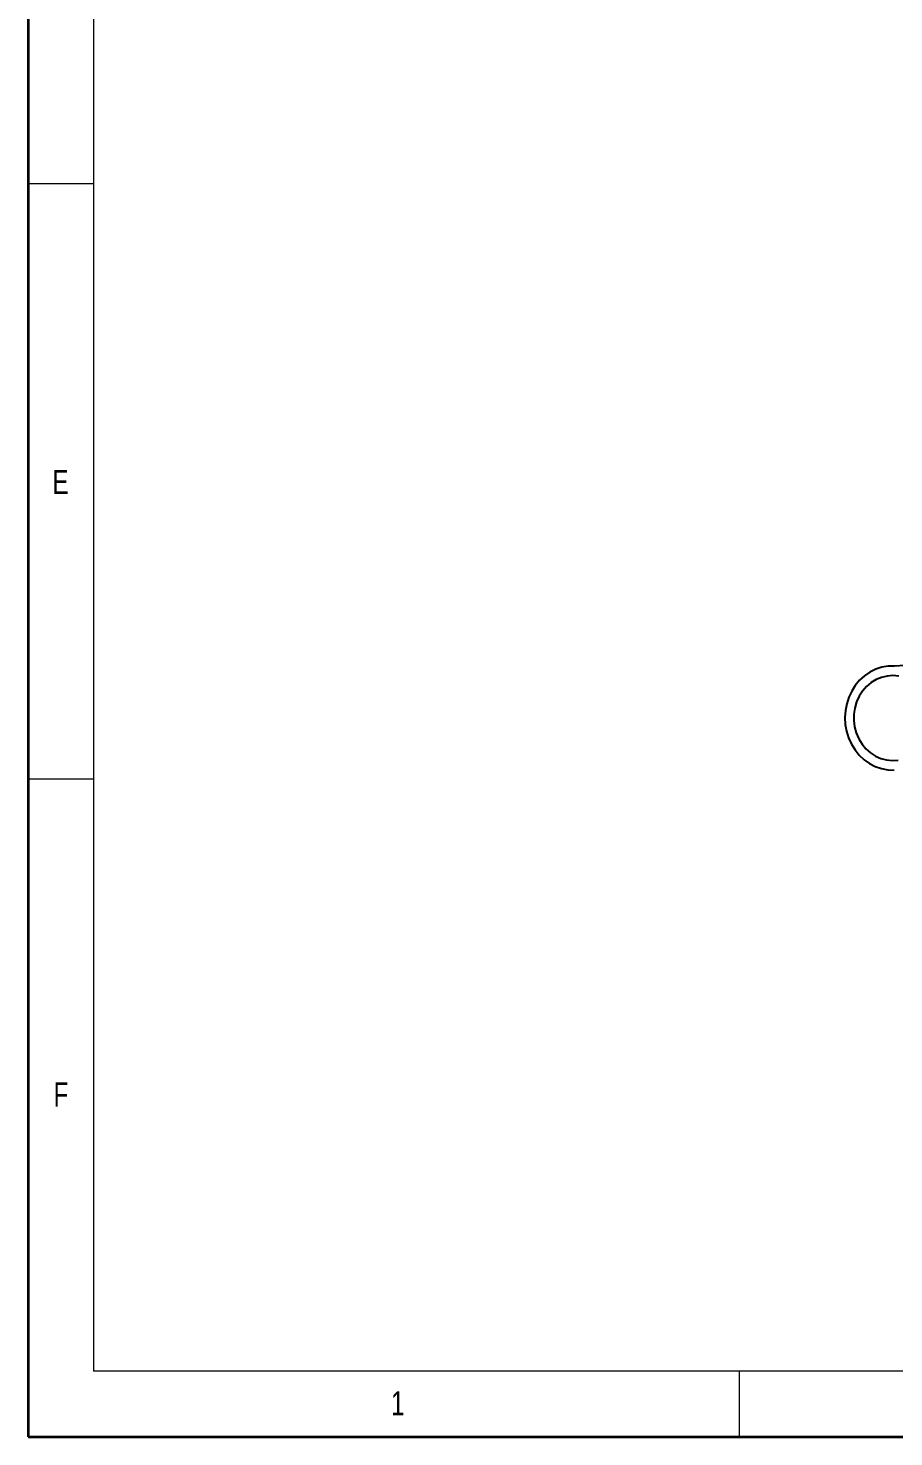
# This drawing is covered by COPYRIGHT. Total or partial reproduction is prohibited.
# Model space of a CAD drawing. Header units: millimetres. Extents: x 6 to 413, y 7 to 291.
# Drawn here: x 6.3 to 72.8, y 7.1 to 115.3 of the extents above; entities that cross this region are included whole.
import ezdxf

# ---------------------------------------------------------------- set-up
doc = ezdxf.new("R2010")
doc.units = ezdxf.units.MM
doc.styles.add('SLDTEXTSTYLE2', font='TXT', dxfattribs={"width": 0.75})

msp = doc.modelspace()

# ---------------------------------------------------------------- linework, layer by layer
at = {"color": 7, "linetype": 'Continuous', "lineweight": 35}
for p, q in [((6.2734, 291.1062), (6.2734, 7.1062)), ((6.2734, 7.1062), (413.064, 7.1062))]:
    msp.add_line(p, q, dxfattribs=at)
at = {"color": 7, "linetype": 'Continuous', "lineweight": 18}
for p, q in [((11.2973, 286.1523), (11.2973, 12.1436)), ((6.2734, 103.3523), (11.2973, 103.3523)), ((6.2734, 57.6523), (11.2973, 57.6523)), ((221.2163, 12.1436), (11.2973, 12.1436)), ((60.8973, 12.1436), (60.8973, 7.1062))]:
    msp.add_line(p, q, dxfattribs=at)
at = {"color": 7, "linetype": 'Continuous', "lineweight": 25}
msp.add_line((81.8195, 66.6416), (72.5429, 66.3023), dxfattribs=at)
at = {"color": 7, "linetype": 'Continuous', "lineweight": 25, "flags": 128}
for points in [[(72.8264, 66.3007), (72.3368, 66.2884), (71.8535, 66.205), (71.3851, 66.052), (70.9399, 65.8322), (70.526, 65.5494), (70.1507, 65.2087), (69.8207, 64.8162), (69.5418, 64.3789), (69.3192, 63.9046), (69.1566, 63.4017), (69.0571, 62.8793), (69.0224, 62.3466), (69.0532, 61.8131), (69.1488, 61.2885), (69.3076, 60.782), (69.5268, 60.3026), (69.8024, 59.859)], [(73.1605, 65.5205), (72.7154, 65.5643), (72.2698, 65.5352), (71.8335, 65.434), (71.4163, 65.2629), (71.0275, 65.0258), (70.6759, 64.7278), (70.3692, 64.3758), (70.1144, 63.9774), (69.917, 63.5418), (69.7816, 63.0784), (69.7112, 62.5979), (69.7073, 62.1107), (69.7699, 61.6279), (69.8978, 61.1603), (70.0881, 60.7182), (70.3364, 60.3115)], [(69.8024, 59.859), (70.1295, 59.4591), (70.5023, 59.1099), (70.9141, 58.8177), (71.3575, 58.5878), (71.8248, 58.4242), (72.3074, 58.3299), (72.7969, 58.3065)], [(70.3364, 60.3115), (70.6373, 59.9494), (70.9841, 59.6399), (71.3689, 59.3899), (71.7832, 59.2051), (72.2178, 59.0895), (72.6629, 59.0457), (73.1085, 59.0747)]]:
    msp.add_lwpolyline(points, dxfattribs=at)

# ---------------------------------------------------------------- texts
at = {"color": 7, "linetype": 'Continuous', "lineweight": 0, "char_height": 1.8521, "attachment_point": 1, "style": 'SLDTEXTSTYLE2'}
for s, insert in [('E', (8.138, 81.3553)), ('F', (8.2247, 34.3267)), ('1', (34.1506, 10.6063))]:
    msp.add_mtext(s, dxfattribs=dict(at, insert=insert))

doc.saveas('drawing.dxf')
